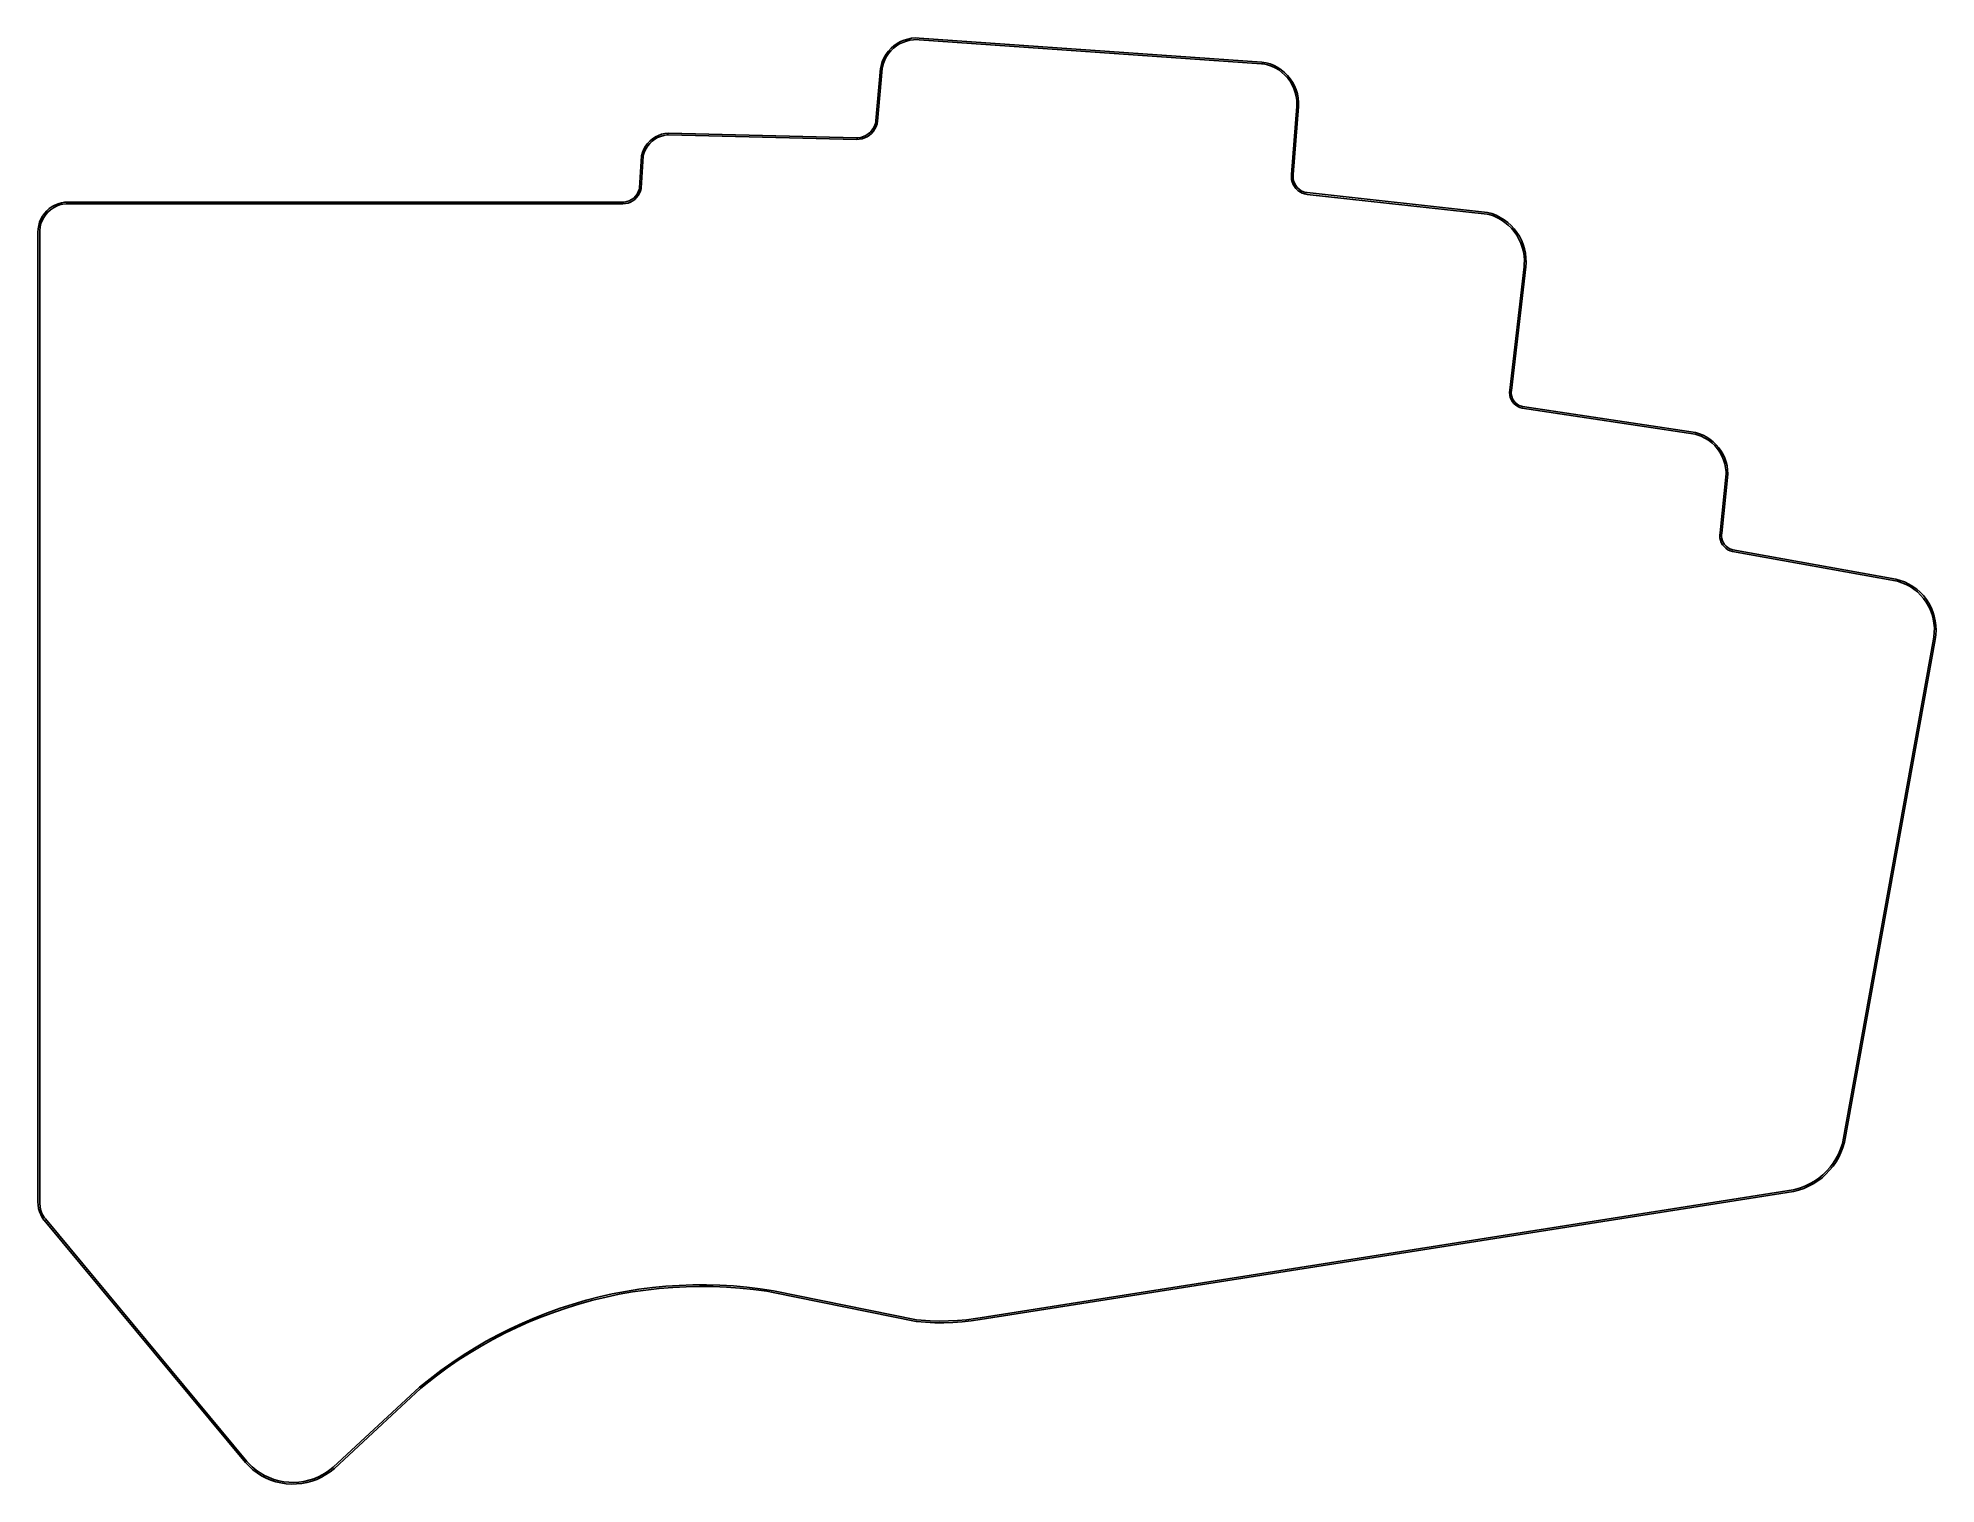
# Model space of a CAD drawing. Extents: x 30 to 195, y -144 to -19.
import ezdxf

# ---------------------------------------------------------------- set-up
doc = ezdxf.new("R2010")
doc.units = 0
doc.layers.add('BLACK', color=7, linetype='CONTINUOUS')

msp = doc.modelspace()

# ---------------------------------------------------------------- linework, layer by layer
at = {"layer": 'BLACK', "linetype": 'CONTINUOUS'}
for p, q in [((104.376, -19.8182), (104.603, -19.5725)), ((104.593, -19.7914), (104.389, -20.0369)), ((104.822, -19.5688), (104.593, -19.7914)), ((104.603, -19.5725), (104.856, -19.3523)), ((105.074, -19.3718), (104.822, -19.5688)), ((104.856, -19.3523), (105.13, -19.16)), ((105.345, -19.2024), (105.074, -19.3718)), ((105.13, -19.16), (105.423, -18.9977)), ((105.632, -19.0627), (105.345, -19.2024)), ((105.423, -18.9977), (105.732, -18.8673)), ((105.933, -18.9541), (105.632, -19.0627)), ((105.732, -18.8673), (106.052, -18.7703)), ((106.243, -18.8778), (105.933, -18.9541)), ((106.052, -18.7703), (106.381, -18.7077)), ((106.56, -18.8348), (106.243, -18.8778)), ((106.381, -18.7077), (106.715, -18.6803)), ((106.879, -18.8255), (106.56, -18.8348)), ((106.715, -18.6803), (107.05, -18.6883)), ((107.039, -18.8378), (106.879, -18.8255)), ((107.039, -18.8379), (107.039, -18.8378)), ((107.039, -18.8378), (107.039, -18.8378)), ((107.039, -18.8378), (107.039, -18.8378)), ((136.833, -20.9212), (107.039, -18.8379)), ((107.05, -18.6883), (107.05, -18.6883)), ((107.05, -18.6883), (136.845, -20.7717)), ((103.286, -25.8969), (103.685, -21.3295)), ((103.834, -21.3455), (103.435, -25.912)), ((103.685, -21.3237), (103.758, -20.9966)), ((103.686, -21.3256), (103.685, -21.3237)), ((103.685, -21.3237), (103.685, -21.3237)), ((103.685, -21.3295), (103.686, -21.3256)), ((103.758, -20.9966), (103.865, -20.6791)), ((103.86, -21.1907), (103.834, -21.3455)), ((103.945, -20.8828), (103.86, -21.1907)), ((103.865, -20.6791), (104.004, -20.3746)), ((104.063, -20.5857), (103.945, -20.8828)), ((104.004, -20.3746), (104.175, -20.0865)), ((104.211, -20.3027), (104.063, -20.5857)), ((104.175, -20.0865), (104.376, -19.8182)), ((104.389, -20.0369), (104.211, -20.3027)), ((137.006, -20.9429), (136.833, -20.9212)), ((136.845, -20.7717), (136.848, -20.7724)), ((136.848, -20.7724), (136.85, -20.7721)), ((136.85, -20.7721), (137.212, -20.8362)), ((137.351, -21.0219), (137.006, -20.9429)), ((137.212, -20.8362), (137.566, -20.9366)), ((137.686, -21.1353), (137.351, -21.0219)), ((137.566, -20.9366), (137.909, -21.0722)), ((138.007, -21.282), (137.686, -21.1353)), ((137.909, -21.0722), (138.235, -21.2417)), ((138.312, -21.4604), (138.007, -21.282)), ((138.235, -21.2417), (138.543, -21.4434)), ((138.598, -21.6687), (138.312, -21.4604)), ((138.543, -21.4434), (138.829, -21.6751)), ((138.861, -21.9048), (138.598, -21.6687)), ((138.829, -21.6751), (139.091, -21.9346)), ((139.099, -22.1662), (138.861, -21.9048)), ((139.091, -21.9346), (139.324, -22.2191)), ((139.309, -22.4503), (139.099, -22.1662)), ((139.489, -22.7542), (139.309, -22.4503)), ((139.324, -22.2191), (139.528, -22.5257)), ((139.638, -23.0748), (139.489, -22.7542)), ((139.528, -22.5257), (139.7, -22.8514)), ((139.754, -23.4088), (139.638, -23.0748)), ((139.7, -22.8514), (139.838, -23.1927)), ((139.426, -30.5446), (139.879, -24.6323)), ((140.029, -24.6438), (139.575, -30.5561)), ((139.835, -23.7528), (139.754, -23.4088)), ((139.881, -24.1032), (139.835, -23.7528)), ((139.838, -23.1927), (139.94, -23.5463)), ((139.879, -24.6319), (139.892, -24.4565)), ((139.879, -24.6323), (139.879, -24.6319)), ((139.892, -24.4565), (139.881, -24.1032)), ((139.94, -23.5463), (140.007, -23.9084)), ((140.007, -23.9084), (140.037, -24.2753)), ((140.037, -24.2753), (140.029, -24.6434)), ((140.029, -24.6434), (140.029, -24.6434)), ((140.029, -24.6434), (140.029, -24.6436)), ((140.029, -24.6436), (140.029, -24.6438)), ((103.099, -26.4713), (103.2, -26.2495)), ((103.306, -26.3786), (103.197, -26.5934)), ((103.2, -26.2495), (103.269, -26.0156)), ((103.269, -26.0156), (103.286, -25.8969)), ((103.385, -26.1515), (103.306, -26.3786)), ((103.434, -25.9161), (103.385, -26.1515)), ((103.435, -25.912), (103.434, -25.9147)), ((103.434, -25.9147), (103.434, -25.9161)), ((83.2401, -28.0986), (83.4172, -27.8584)), ((83.4425, -28.0624), (83.2895, -28.2982)), ((83.4172, -27.8584), (83.6215, -27.641)), ((83.6224, -27.8465), (83.4425, -28.0624)), ((83.6215, -27.641), (83.8502, -27.4493)), ((83.8267, -27.6535), (83.6224, -27.8465)), ((84.0524, -27.4861), (83.8267, -27.6535)), ((83.8502, -27.4493), (84.1, -27.2862)), ((84.2964, -27.3467), (84.0524, -27.4861)), ((84.1, -27.2862), (84.3675, -27.1538)), ((84.5553, -27.2373), (84.2964, -27.3467)), ((84.3675, -27.1538), (84.6487, -27.0542)), ((84.8253, -27.1594), (84.5553, -27.2373)), ((84.6487, -27.0542), (84.9398, -26.9887)), ((85.1027, -27.1141), (84.8253, -27.1594)), ((84.9398, -26.9887), (85.2367, -26.9582)), ((85.2406, -27.1082), (85.1027, -27.1141)), ((85.2367, -26.9582), (85.2393, -26.959)), ((85.2393, -26.959), (85.2417, -26.9582)), ((101.598, -27.507), (85.2406, -27.1082)), ((85.2417, -26.9582), (101.602, -27.3571)), ((101.599, -27.5067), (101.598, -27.507)), ((101.6, -27.5071), (101.599, -27.5067)), ((101.84, -27.4915), (101.6, -27.5071)), ((101.6, -27.5071), (101.6, -27.5071)), ((101.602, -27.3571), (101.602, -27.3571)), ((101.602, -27.3571), (101.722, -27.3571)), ((101.722, -27.3571), (101.963, -27.3224)), ((102.076, -27.4449), (101.84, -27.4915)), ((101.963, -27.3224), (102.197, -27.2537)), ((102.304, -27.3682), (102.076, -27.4449)), ((102.197, -27.2537), (102.419, -27.1524)), ((102.52, -27.2625), (102.304, -27.3682)), ((102.419, -27.1524), (102.624, -27.0205)), ((102.721, -27.1298), (102.52, -27.2625)), ((102.624, -27.0205), (102.808, -26.8608)), ((102.902, -26.9722), (102.721, -27.1298)), ((102.808, -26.8608), (102.967, -26.6765)), ((103.062, -26.7924), (102.902, -26.9722)), ((102.967, -26.6765), (103.099, -26.4713)), ((103.197, -26.5934), (103.062, -26.7924)), ((82.71, -31.7369), (82.8939, -28.9316)), ((83.0432, -28.9472), (82.8594, -31.7504)), ((82.8939, -28.9316), (82.8959, -28.9236)), ((82.8956, -28.9203), (82.9775, -28.6333)), ((82.8959, -28.9236), (82.8956, -28.9203)), ((82.9775, -28.6333), (83.0929, -28.3582)), ((83.0725, -28.8156), (83.0432, -28.9472)), ((83.1656, -28.5504), (83.0725, -28.8156)), ((83.0929, -28.3582), (83.2401, -28.0986)), ((83.2895, -28.2982), (83.1656, -28.5504)), ((139.414, -30.7628), (139.426, -30.5454)), ((139.434, -30.9839), (139.414, -30.7628)), ((139.426, -30.5454), (139.426, -30.5446)), ((139.485, -31.1999), (139.434, -30.9839)), ((139.567, -31.4065), (139.485, -31.1999)), ((139.575, -30.5597), (139.561, -30.6695)), ((139.561, -30.6695), (139.568, -30.8907)), ((139.568, -30.8907), (139.61, -31.108)), ((139.575, -30.5561), (139.575, -30.5584)), ((139.575, -30.5584), (139.575, -30.5597)), ((139.575, -30.5597), (139.575, -30.5597)), ((139.61, -31.108), (139.685, -31.3161)), ((139.685, -31.3161), (139.792, -31.5099)), ((32.1564, -33.0918), (32.4382, -33.0106)), ((32.4382, -33.0106), (32.7273, -32.9615)), ((32.7273, -32.9615), (33.02, -32.9451)), ((33.02, -32.9451), (33.02, -32.9451)), ((33.02, -32.9451), (33.02, -32.9451)), ((33.02, -32.9451), (33.02, -32.9451)), ((33.02, -32.9451), (81.2801, -32.9451)), ((81.2801, -32.9451), (81.2801, -32.945)), ((81.2801, -32.945), (81.3935, -32.9451)), ((81.2801, -32.9451), (81.2801, -32.9451)), ((81.2801, -32.9451), (81.2801, -32.9451)), ((81.3935, -32.9451), (81.6178, -32.9098)), ((81.6178, -32.9098), (81.8338, -32.8401)), ((81.9351, -32.9549), (81.724, -33.0322)), ((81.8338, -32.8401), (82.0363, -32.7376)), ((82.1332, -32.8487), (81.9351, -32.9549)), ((82.0363, -32.7376), (82.2204, -32.6048)), ((82.3145, -32.7158), (82.1332, -32.8487)), ((82.2204, -32.6048), (82.3816, -32.445)), ((82.4754, -32.5589), (82.3145, -32.7158)), ((82.3816, -32.445), (82.516, -32.2621)), ((82.6126, -32.3809), (82.4754, -32.5589)), ((82.516, -32.2621), (82.6203, -32.0605)), ((82.7236, -32.1855), (82.6126, -32.3809)), ((82.6203, -32.0605), (82.692, -31.8451)), ((82.692, -31.8451), (82.71, -31.7369)), ((82.8062, -31.9764), (82.7236, -32.1855)), ((82.8586, -31.7578), (82.8062, -31.9764)), ((82.8594, -31.7504), (82.8582, -31.7554)), ((82.8582, -31.7554), (82.8586, -31.7578)), ((82.8586, -31.7578), (82.8586, -31.7578)), ((139.677, -31.5993), (139.567, -31.4065)), ((139.813, -31.7746), (139.677, -31.5993)), ((139.792, -31.5099), (139.928, -31.6846)), ((139.973, -31.9286), (139.813, -31.7746)), ((139.928, -31.6846), (140.09, -31.8359)), ((140.153, -32.0584), (139.973, -31.9286)), ((140.09, -31.8359), (140.273, -31.9601)), ((140.35, -32.1612), (140.153, -32.0584)), ((140.273, -31.9601), (140.473, -32.0541)), ((140.559, -32.2349), (140.35, -32.1612)), ((140.473, -32.0541), (140.686, -32.1155)), ((140.777, -32.2781), (140.559, -32.2349)), ((140.686, -32.1155), (140.795, -32.1292)), ((140.778, -32.2782), (140.777, -32.278)), ((140.777, -32.278), (140.777, -32.2781)), ((156.451, -33.9921), (140.778, -32.2782)), ((140.795, -32.1292), (156.472, -33.8436)), ((30.5518, -34.6964), (30.664, -34.4255)), ((30.7681, -34.5466), (30.6624, -34.8254)), ((30.664, -34.4255), (30.8059, -34.1688)), ((30.9067, -34.2825), (30.7681, -34.5466)), ((30.8059, -34.1688), (30.9756, -33.9297)), ((31.0761, -34.0371), (30.9067, -34.2825)), ((30.9756, -33.9297), (31.171, -33.711)), ((31.2739, -33.8139), (31.0761, -34.0371)), ((31.171, -33.711), (31.3896, -33.5156)), ((31.4971, -33.6161), (31.2739, -33.8139)), ((31.3896, -33.5156), (31.6288, -33.3459)), ((31.7425, -33.4467), (31.4971, -33.6161)), ((31.6288, -33.3459), (31.8855, -33.2041)), ((32.0066, -33.3081), (31.7425, -33.4467)), ((31.8855, -33.2041), (32.1564, -33.0918)), ((32.2854, -33.2024), (32.0066, -33.3081)), ((32.5749, -33.131), (32.2854, -33.2024)), ((32.8709, -33.0951), (32.5749, -33.131)), ((33.02, -33.0951), (32.8709, -33.0951)), ((33.0201, -33.0951), (33.02, -33.0951)), ((33.02, -33.0951), (33.02, -33.0951)), ((81.2801, -33.0951), (33.0201, -33.0951)), ((81.2802, -33.095), (81.2801, -33.0951)), ((81.5043, -33.0793), (81.2802, -33.095)), ((81.724, -33.0322), (81.5043, -33.0793)), ((156.632, -34.0361), (156.451, -33.9921)), ((156.472, -33.8436), (156.479, -33.8455)), ((156.479, -33.8455), (156.482, -33.8452)), ((156.482, -33.8452), (156.482, -33.8452)), ((156.482, -33.8452), (156.861, -33.9556)), ((156.993, -34.1592), (156.632, -34.0361)), ((156.861, -33.9556), (157.228, -34.0997)), ((157.342, -34.3144), (156.993, -34.1592)), ((157.228, -34.0997), (157.581, -34.2763)), ((157.675, -34.5003), (157.342, -34.3144)), ((157.581, -34.2763), (157.917, -34.484)), ((157.99, -34.7156), (157.675, -34.5003)), ((157.917, -34.484), (158.233, -34.7211)), ((30.405, -35.5601), (30.4215, -35.2673)), ((30.405, -119.888), (30.405, -35.5601)), ((30.405, -35.5601), (30.405, -35.5601)), ((30.405, -35.5601), (30.405, -35.5601)), ((30.4215, -35.2673), (30.4706, -34.9782)), ((30.4706, -34.9782), (30.5518, -34.6964)), ((30.5551, -35.411), (30.555, -35.5601)), ((30.555, -35.5601), (30.555, -119.888)), ((30.591, -35.1149), (30.5551, -35.411)), ((30.6624, -34.8254), (30.591, -35.1149)), ((158.285, -34.9583), (157.99, -34.7156)), ((158.233, -34.7211), (158.526, -34.9857)), ((158.556, -35.2266), (158.285, -34.9583)), ((158.526, -34.9857), (158.794, -35.2756)), ((158.802, -35.5182), (158.556, -35.2266)), ((158.794, -35.2756), (159.035, -35.5884)), ((159.021, -35.8308), (158.802, -35.5182)), ((159.211, -36.1619), (159.021, -35.8308)), ((159.035, -35.5884), (159.246, -35.9217)), ((159.37, -36.5087), (159.211, -36.1619)), ((159.246, -35.9217), (159.427, -36.2727)), ((159.427, -36.2727), (159.576, -36.6385)), ((159.498, -36.8685), (159.37, -36.5087)), ((159.592, -37.2383), (159.498, -36.8685)), ((159.576, -36.6385), (159.69, -37.0162)), ((159.653, -37.6151), (159.592, -37.2383)), ((159.68, -37.9958), (159.653, -37.6151)), ((159.69, -37.0162), (159.771, -37.4028)), ((159.771, -37.4028), (159.816, -37.795)), ((159.816, -37.795), (159.826, -38.1897)), ((158.414, -49.3085), (159.651, -38.5667)), ((159.8, -38.5839), (158.563, -49.3256)), ((159.651, -38.5663), (159.672, -38.3774)), ((159.651, -38.5667), (159.651, -38.5663)), ((159.672, -38.3774), (159.68, -37.9958)), ((159.826, -38.1897), (159.8, -38.5836)), ((159.8, -38.5836), (159.8, -38.5836)), ((159.8, -38.5836), (159.8, -38.5837)), ((159.8, -38.5837), (159.8, -38.5839)), ((158.396, -49.5145), (158.414, -49.3091)), ((158.41, -49.7246), (158.396, -49.5145)), ((158.414, -49.3091), (158.414, -49.3085)), ((158.562, -49.3294), (158.545, -49.4325)), ((158.545, -49.4325), (158.547, -49.6416)), ((158.563, -49.3256), (158.562, -49.3281)), ((158.562, -49.3281), (158.562, -49.3294)), ((158.562, -49.3294), (158.562, -49.3294)), ((158.456, -49.9302), (158.41, -49.7246)), ((158.532, -50.1263), (158.456, -49.9302)), ((158.638, -50.3083), (158.532, -50.1263)), ((158.547, -49.6416), (158.583, -49.8474)), ((158.583, -49.8474), (158.655, -50.044)), ((158.771, -50.4719), (158.638, -50.3083)), ((158.655, -50.044), (158.758, -50.2256)), ((158.758, -50.2256), (158.891, -50.3869)), ((158.927, -50.6133), (158.771, -50.4719)), ((158.891, -50.3869), (159.05, -50.5232)), ((159.103, -50.729), (158.927, -50.6133)), ((159.05, -50.5232), (159.229, -50.6306)), ((159.295, -50.8165), (159.103, -50.729)), ((159.229, -50.6306), (159.424, -50.7059)), ((159.497, -50.8735), (159.295, -50.8165)), ((159.424, -50.7059), (159.525, -50.7261)), ((159.499, -50.8734), (159.497, -50.8735)), ((159.497, -50.8735), (159.497, -50.8735)), ((159.501, -50.8742), (159.499, -50.8734)), ((174.535, -53.1386), (159.501, -50.8742)), ((159.525, -50.7261), (174.561, -52.9908)), ((174.708, -53.1821), (174.535, -53.1386)), ((174.561, -52.9908), (174.566, -52.9924)), ((174.566, -52.9924), (174.568, -52.9923)), ((174.568, -52.9923), (174.904, -53.094)), ((175.049, -53.3062), (174.708, -53.1821)), ((174.904, -53.094), (175.229, -53.227)), ((175.376, -53.4642), (175.049, -53.3062)), ((175.229, -53.227), (175.54, -53.39)), ((175.685, -53.6547), (175.376, -53.4642)), ((175.54, -53.39), (175.834, -53.5817)), ((175.973, -53.8756), (175.685, -53.6547)), ((175.834, -53.5817), (176.108, -53.8002)), ((176.237, -54.1247), (175.973, -53.8756)), ((176.108, -53.8002), (176.361, -54.0437)), ((176.474, -54.3994), (176.237, -54.1247)), ((176.361, -54.0437), (176.589, -54.31)), ((176.683, -54.6967), (176.474, -54.3994)), ((176.589, -54.31), (176.792, -54.5966)), ((176.86, -55.0137), (176.683, -54.6967)), ((176.792, -54.5966), (176.966, -54.9011)), ((177.004, -55.347), (176.86, -55.0137)), ((176.966, -54.9011), (177.111, -55.2207)), ((177.113, -55.6933), (177.004, -55.347)), ((177.111, -55.2207), (177.225, -55.5525)), ((177.186, -56.0488), (177.113, -55.6933)), ((177.223, -56.41), (177.186, -56.0488)), ((177.225, -55.5525), (177.307, -55.8937)), ((177.307, -55.8937), (177.357, -56.241)), ((176.709, -61.7146), (177.223, -56.5881)), ((177.373, -56.599), (176.859, -61.7295)), ((177.223, -56.5881), (177.223, -56.41)), ((177.357, -56.241), (177.373, -56.5915)), ((177.373, -56.5915), (177.372, -56.5955)), ((177.372, -56.5955), (177.373, -56.599)), ((177.373, -56.5915), (177.373, -56.5915)), ((176.685, -61.9208), (176.71, -61.7152)), ((176.693, -62.1357), (176.685, -61.9208)), ((176.735, -62.3466), (176.693, -62.1357)), ((176.71, -61.7152), (176.709, -61.7146)), ((176.809, -62.5484), (176.735, -62.3466)), ((176.914, -62.7361), (176.809, -62.5484)), ((176.839, -61.8309), (176.831, -62.0228)), ((176.831, -62.0228), (176.853, -62.2136)), ((176.858, -61.7368), (176.839, -61.8309)), ((176.853, -62.2136), (176.905, -62.3985)), ((176.859, -61.7295), (176.857, -61.7344)), ((176.857, -61.7344), (176.858, -61.7368)), ((176.858, -61.7368), (176.858, -61.7368)), ((176.905, -62.3985), (176.986, -62.573)), ((176.986, -62.573), (177.092, -62.7328)), ((177.047, -62.9051), (176.914, -62.7361)), ((177.205, -63.0512), (177.047, -62.9051)), ((177.092, -62.7328), (177.222, -62.874)), ((177.383, -63.1708), (177.205, -63.0512)), ((177.222, -62.874), (177.373, -62.993)), ((177.373, -62.993), (177.54, -63.087)), ((177.578, -63.261), (177.383, -63.1708)), ((177.54, -63.087), (177.721, -63.1537)), ((177.785, -63.3196), (177.578, -63.261)), ((177.721, -63.1537), (177.814, -63.1724)), ((177.786, -63.3195), (177.785, -63.3196)), ((177.785, -63.3196), (177.785, -63.3196)), ((177.787, -63.3199), (177.786, -63.3195)), ((191.948, -65.8802), (177.787, -63.3199)), ((177.814, -63.1724), (191.976, -65.7329)), ((192.139, -65.9227), (191.948, -65.8802)), ((191.976, -65.7329), (191.978, -65.7336)), ((191.978, -65.7336), (191.979, -65.7335)), ((191.979, -65.7335), (192.373, -65.8399)), ((192.515, -66.0429), (192.139, -65.9227)), ((192.373, -65.8399), (192.755, -65.9817)), ((192.755, -65.9817), (193.122, -66.1576)), ((192.878, -66.1967), (192.515, -66.0429)), ((193.225, -66.3829), (192.878, -66.1967)), ((193.122, -66.1576), (193.473, -66.3662)), ((193.555, -66.6), (193.225, -66.3829)), ((193.473, -66.3662), (193.802, -66.6058)), ((193.863, -66.846), (193.555, -66.6)), ((193.802, -66.6058), (194.109, -66.8744)), ((194.147, -67.1191), (193.863, -66.846)), ((194.109, -66.8744), (194.39, -67.1697)), ((194.406, -67.4169), (194.147, -67.1191)), ((194.39, -67.1697), (194.642, -67.4894)), ((194.636, -67.737), (194.406, -67.4169)), ((194.642, -67.4894), (194.865, -67.8307)), ((194.836, -68.0767), (194.636, -67.737)), ((195.005, -68.4332), (194.836, -68.0767)), ((194.865, -67.8307), (195.056, -68.1908)), ((195.14, -68.8035), (195.005, -68.4332)), ((195.056, -68.1908), (195.213, -68.5668)), ((195.241, -69.1846), (195.14, -68.8035)), ((195.213, -68.5668), (195.335, -68.9556)), ((195.307, -69.5734), (195.241, -69.1846)), ((195.335, -68.9556), (195.422, -69.3539)), ((187.366, -114.662), (195.252, -70.9475)), ((195.4, -70.9755), (187.514, -114.691)), ((195.253, -70.9467), (195.252, -70.9463)), ((195.252, -70.9463), (195.253, -70.9463)), ((195.252, -70.9475), (195.253, -70.9467)), ((195.253, -70.9463), (195.291, -70.7529)), ((195.291, -70.7529), (195.332, -70.3607)), ((195.338, -69.9665), (195.307, -69.5734)), ((195.332, -70.3607), (195.338, -69.9665)), ((195.461, -70.5725), (195.4, -70.9755)), ((195.4, -70.9755), (195.4, -70.9755)), ((195.422, -69.3539), (195.472, -69.7583)), ((195.485, -70.1657), (195.461, -70.5725)), ((195.472, -69.7583), (195.485, -70.1657)), ((186.991, -115.722), (187.168, -115.307)), ((187.168, -115.307), (187.312, -114.879)), ((187.382, -115.141), (187.217, -115.574)), ((187.312, -114.879), (187.366, -114.662)), ((187.513, -114.696), (187.382, -115.141)), ((187.514, -114.691), (187.512, -114.694)), ((187.512, -114.694), (187.513, -114.696)), ((185.645, -117.518), (185.97, -117.204)), ((186.232, -117.134), (185.912, -117.469)), ((185.97, -117.204), (186.269, -116.865)), ((186.524, -116.775), (186.232, -117.134)), ((186.269, -116.865), (186.539, -116.504)), ((186.787, -116.393), (186.524, -116.775)), ((186.539, -116.504), (186.781, -116.122)), ((186.781, -116.122), (186.991, -115.722)), ((187.018, -115.992), (186.787, -116.393)), ((187.217, -115.574), (187.018, -115.992)), ((112.339, -129.962), (183.059, -118.829)), ((183.059, -118.829), (183.277, -118.782)), ((183.277, -118.782), (183.709, -118.653)), ((183.974, -118.711), (183.536, -118.861)), ((183.709, -118.653), (184.13, -118.489)), ((184.399, -118.526), (183.974, -118.711)), ((184.13, -118.489), (184.537, -118.292)), ((184.808, -118.308), (184.399, -118.526)), ((184.537, -118.292), (184.927, -118.064)), ((185.198, -118.058), (184.808, -118.308)), ((184.927, -118.064), (185.297, -117.805)), ((185.567, -117.778), (185.198, -118.058)), ((185.297, -117.805), (185.645, -117.518)), ((185.912, -117.469), (185.567, -117.778)), ((30.4201, -120.168), (30.405, -119.888)), ((30.405, -119.888), (30.405, -119.888)), ((30.405, -119.888), (30.405, -119.888)), ((30.405, -119.888), (30.405, -119.888)), ((30.465, -120.445), (30.4201, -120.168)), ((30.5392, -120.715), (30.465, -120.445)), ((30.555, -119.888), (30.555, -119.888)), ((30.555, -119.888), (30.5551, -120.02)), ((30.5551, -120.02), (30.5834, -120.283)), ((30.5834, -120.283), (30.6398, -120.542)), ((183.083, -118.977), (112.362, -130.11)), ((183.085, -118.976), (183.083, -118.977)), ((183.088, -118.976), (183.085, -118.976)), ((183.536, -118.861), (183.088, -118.976)), ((183.088, -118.976), (183.088, -118.976)), ((30.642, -120.976), (30.5392, -120.715)), ((30.6398, -120.542), (30.7234, -120.793)), ((30.7721, -121.224), (30.642, -120.976)), ((30.7234, -120.793), (30.8335, -121.034)), ((30.928, -121.457), (30.7721, -121.224)), ((30.8335, -121.034), (30.9687, -121.261)), ((30.9291, -121.458), (30.928, -121.457)), ((30.9304, -121.46), (30.9291, -121.458)), ((48.4564, -142.542), (30.9304, -121.46)), ((30.9687, -121.261), (31.0469, -121.366)), ((31.0469, -121.366), (48.571, -142.445)), ((86.1841, -127.138), (87.3592, -127.096)), ((87.3592, -127.096), (88.5351, -127.09)), ((88.5351, -127.09), (89.7106, -127.121)), ((77.5459, -128.735), (76.4258, -129.078)), ((76.942, -128.763), (78.0715, -128.436)), ((78.6761, -128.427), (77.5459, -128.735)), ((78.0715, -128.436), (79.2106, -128.144)), ((79.8152, -128.153), (78.6761, -128.427)), ((79.2106, -128.144), (80.3582, -127.887)), ((80.9621, -127.915), (79.8152, -128.153)), ((80.3582, -127.887), (81.513, -127.666)), ((82.1159, -127.712), (80.9621, -127.915)), ((81.513, -127.666), (82.6742, -127.48)), ((83.2753, -127.545), (82.1159, -127.712)), ((82.6742, -127.48), (83.8404, -127.33)), ((84.4393, -127.414), (83.2753, -127.545)), ((83.8404, -127.33), (85.0108, -127.216)), ((85.6068, -127.318), (84.4393, -127.414)), ((85.0108, -127.216), (86.1841, -127.138)), ((86.7767, -127.258), (85.6068, -127.318)), ((87.9479, -127.234), (86.7767, -127.258)), ((89.1192, -127.246), (87.9479, -127.234)), ((90.2896, -127.295), (89.1192, -127.246)), ((89.7106, -127.121), (90.8846, -127.187)), ((91.458, -127.379), (90.2896, -127.295)), ((90.8846, -127.187), (92.056, -127.289)), ((92.6233, -127.499), (91.458, -127.379)), ((92.056, -127.289), (93.2238, -127.428)), ((93.7843, -127.654), (92.6233, -127.499)), ((93.2238, -127.428), (94.3867, -127.602)), ((94.3609, -127.75), (93.7843, -127.654)), ((106.797, -130.277), (94.3609, -127.75)), ((94.3867, -127.602), (94.3867, -127.602)), ((94.3867, -127.602), (94.388, -127.603)), ((94.388, -127.603), (94.3894, -127.602)), ((94.3894, -127.602), (106.824, -130.129)), ((71.4736, -130.907), (72.5398, -130.412)), ((73.1358, -130.31), (72.0661, -130.787)), ((72.5398, -130.412), (73.6208, -129.949)), ((74.2197, -129.866), (73.1358, -130.31)), ((73.6208, -129.949), (74.7156, -129.52)), ((75.3167, -129.455), (74.2197, -129.866)), ((74.7156, -129.52), (75.8229, -129.124)), ((76.4258, -129.078), (75.3167, -129.455)), ((75.8229, -129.124), (76.942, -128.763)), ((106.801, -130.276), (106.797, -130.277)), ((106.804, -130.278), (106.801, -130.276)), ((107.598, -130.346), (106.804, -130.278)), ((106.804, -130.278), (106.804, -130.278)), ((106.824, -130.129), (107.213, -130.17)), ((107.213, -130.17), (108.003, -130.222)), ((108.394, -130.383), (107.598, -130.346)), ((108.003, -130.222), (108.794, -130.244)), ((109.191, -130.39), (108.394, -130.383)), ((108.794, -130.244), (109.585, -130.236)), ((109.987, -130.366), (109.191, -130.39)), ((109.585, -130.236), (110.375, -130.197)), ((110.782, -130.311), (109.987, -130.366)), ((110.375, -130.197), (111.163, -130.127)), ((111.575, -130.226), (110.782, -130.311)), ((111.163, -130.127), (111.948, -130.027)), ((112.362, -130.11), (111.575, -130.226)), ((111.948, -130.027), (112.338, -129.962)), ((112.338, -129.962), (112.339, -129.962)), ((112.339, -129.962), (112.339, -129.962)), ((112.362, -130.11), (112.362, -130.11)), ((68.3731, -132.588), (69.3892, -131.996)), ((69.9733, -131.84), (68.9521, -132.414)), ((69.3892, -131.996), (70.423, -131.436)), ((71.0116, -131.298), (69.9733, -131.84)), ((70.423, -131.436), (71.4736, -130.907)), ((72.0661, -130.787), (71.0116, -131.298)), ((66.9651, -133.654), (66.0011, -134.32)), ((66.3979, -133.864), (67.3757, -133.211)), ((67.9491, -133.019), (66.9651, -133.654)), ((67.3757, -133.211), (68.3731, -132.588)), ((68.9521, -132.414), (67.9491, -133.019)), ((63.5911, -135.999), (64.5047, -135.259)), ((65.058, -135.015), (64.1367, -135.738)), ((64.5047, -135.259), (65.4406, -134.547)), ((66.0011, -134.32), (65.058, -135.015)), ((65.4406, -134.547), (66.3979, -133.864)), ((56.0839, -142.946), (63.5883, -136.001)), ((63.6888, -136.113), (56.185, -143.057)), ((63.5883, -136.001), (63.5904, -136)), ((63.5904, -136), (63.5911, -135.999)), ((64.1367, -135.738), (63.6888, -136.113)), ((48.4572, -142.542), (48.4564, -142.542)), ((48.4576, -142.543), (48.4572, -142.542)), ((48.7694, -142.871), (48.4576, -142.543)), ((48.4576, -142.543), (48.4576, -142.543)), ((48.571, -142.445), (48.7155, -142.61)), ((48.7155, -142.61), (49.032, -142.917)), ((49.1072, -143.172), (48.7694, -142.871)), ((49.032, -142.917), (49.3727, -143.196)), ((49.4688, -143.445), (49.1072, -143.172)), ((49.3727, -143.196), (49.7352, -143.446)), ((49.8515, -143.686), (49.4688, -143.445)), ((49.7352, -143.446), (50.1172, -143.666)), ((54.7973, -143.784), (55.1898, -143.584)), ((55.4561, -143.596), (55.0616, -143.817)), ((55.1898, -143.584), (55.5646, -143.352)), ((55.8309, -143.342), (55.4561, -143.596)), ((55.5646, -143.352), (55.9189, -143.091)), ((56.1834, -143.059), (55.8309, -143.342)), ((55.9189, -143.091), (56.0839, -142.946)), ((56.1838, -143.058), (56.1834, -143.059)), ((56.185, -143.057), (56.1838, -143.058)), ((50.2529, -143.895), (49.8515, -143.686)), ((50.1172, -143.666), (50.516, -143.853)), ((50.6702, -144.07), (50.2529, -143.895)), ((50.516, -143.853), (50.9289, -144.006)), ((51.1005, -144.21), (50.6702, -144.07)), ((50.9289, -144.006), (51.3531, -144.125)), ((51.5409, -144.314), (51.1005, -144.21)), ((51.3531, -144.125), (51.7856, -144.208)), ((51.9884, -144.381), (51.5409, -144.314)), ((51.7856, -144.208), (52.2235, -144.256)), ((52.4399, -144.411), (51.9884, -144.381)), ((52.2235, -144.256), (52.6639, -144.267)), ((52.8924, -144.404), (52.4399, -144.411)), ((52.6639, -144.267), (53.1037, -144.242)), ((53.3427, -144.36), (52.8924, -144.404)), ((53.1037, -144.242), (53.5398, -144.18)), ((53.7878, -144.278), (53.3427, -144.36)), ((53.5398, -144.18), (53.9694, -144.083)), ((54.2246, -144.16), (53.7878, -144.278)), ((53.9694, -144.083), (54.3895, -143.95)), ((54.6502, -144.006), (54.2246, -144.16)), ((54.3895, -143.95), (54.7973, -143.784)), ((55.0616, -143.817), (54.6502, -144.006))]:
    msp.add_line(p, q, dxfattribs=at)

doc.saveas('drawing.dxf')
